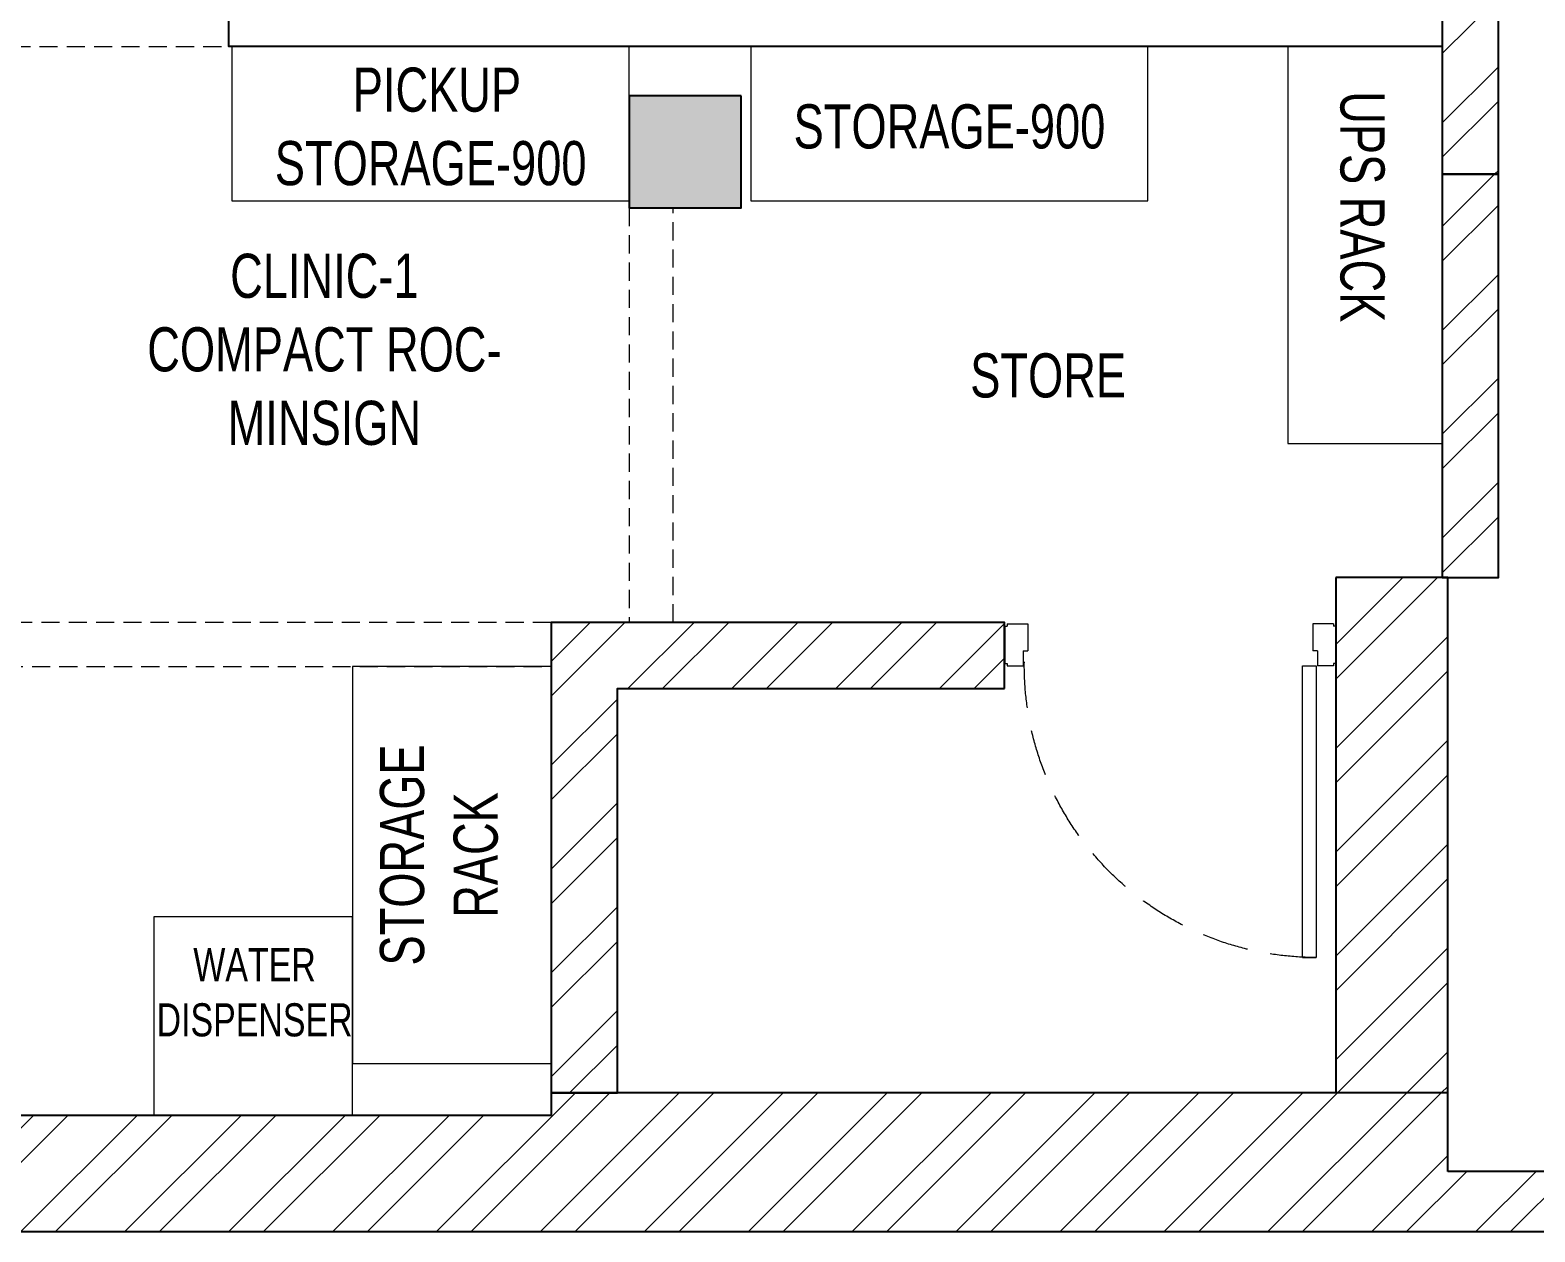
# Model space of a CAD drawing. Header units: feet. Extents: x 2649235 to 2667589, y -5717967 to -5712435.
# Drawn here: x 2660988 to 2664398, y -5717967 to -5715242 of the extents above; entities that cross this region are included whole.
import ezdxf

# ---------------------------------------------------------------- set-up
doc = ezdxf.new("R2010")
doc.units = ezdxf.units.FT
doc.header["$LTSCALE"] = 33
doc.header["$MEASUREMENT"] = 0
doc.linetypes.add('a_p6_plan_L18$0$HIDDEN', pattern=[0.375, 0.25, -0.125])
doc.linetypes.add('HIDDEN2', pattern=[4.7625, 3.175, -1.5875])
doc.layers.add('A-WALL', color=1, linetype='Continuous')
doc.layers.add('column', color=10, linetype='Continuous')
for name, color, linetype, lineweight in [('A-WALL HATCH', 251, 'Continuous', 0), ('column hatch', 5, 'Continuous', 0), ('Door', 2, 'Continuous', 13), ('LENS-CURTAIN', 5, 'a_p6_plan_L18$0$HIDDEN', 9), ('LENS-DOOR', 34, 'Continuous', 20), ('LENS-PARTITION', 21, 'Continuous', 25), ('LENS-TEXT', 31, 'Continuous', 5), ('LENS_DIMENSION', 193, 'Continuous', 0), ('LENS_TEXT', 31, 'Continuous', 5), ('LK-FF&E WALL', 1, 'Continuous', 9)]:
    doc.layers.add(name, color=color, linetype=linetype, lineweight=lineweight)
doc.styles.add('LK TXT', font='GILC____.TTF', dxfattribs={"height": 100})
doc.styles.get("Standard").update_dxf_attribs({"font": 'GILC____.TTF'})
pattern_1 = [(45, (-3590091.93, 5459267.42), (-117.733279, 117.733279), []), (45, (-3590013.44, 5459267.42), (-117.733279, 117.733279), [])]

# ---------------------------------------------------------------- blocks, each defined once
blk = doc.blocks.new('*U39')
at = {"layer": 'LENS-DOOR'}
for p, q in [((548121.7, 1779235.3), (548121.7, 1778573.8)), ((548121.7, 1779235.3), (548153, 1779235.3)), ((548153, 1778573.8), (548153, 1779235.3)), ((547447.3, 1778568.6), (547452.5, 1778568.6)), ((547447.3, 1778484.1), (547447.3, 1778568.6)), ((547452.5, 1778573.8), (547488.9, 1778573.8)), ((547452.5, 1778568.6), (547452.5, 1778573.8)), ((547488.9, 1778539.9), (547488.9, 1778573.8)), ((548121.7, 1778573.8), (548153, 1778573.8)), ((548192.1, 1778573.8), (548155.6, 1778573.8)), ((548155.6, 1778539.9), (548155.6, 1778573.8)), ((548192.1, 1778568.6), (548192.1, 1778573.8)), ((548197.3, 1778568.6), (548192.1, 1778568.6)), ((548197.3, 1778484.1), (548197.3, 1778568.6)), ((547488.9, 1778539.9), (547499.3, 1778539.9)), ((547499.3, 1778478.9), (547499.3, 1778539.9)), ((548145.2, 1778478.9), (548145.2, 1778539.9)), ((548155.6, 1778539.9), (548145.2, 1778539.9)), ((547447.3, 1778484.1), (547452.5, 1778484.1)), ((547452.5, 1778478.9), (547452.5, 1778484.1)), ((547452.5, 1778478.9), (547499.3, 1778478.9)), ((548192.1, 1778478.9), (548145.2, 1778478.9)), ((548192.1, 1778478.9), (548192.1, 1778484.1)), ((548197.3, 1778484.1), (548192.1, 1778484.1))]:
    blk.add_line(p, q, dxfattribs=at)
at = {"layer": 'LENS-DOOR', "color": 7, "linetype": 'HIDDEN2'}
blk.add_ellipse((548153, 1778573.8), major_axis=(-661.5, 0), ratio=1, start_param=-1.570791, end_param=0.051209, dxfattribs=at)
blk = doc.blocks.new('A$C5cfb5471')
at = {"layer": 'A-WALL HATCH'}
h = blk.add_hatch(dxfattribs=at)
h.set_pattern_fill('ANSI32', color=256, scale=444)
h.set_pattern_definition(pattern_1)
h.paths.add_polyline_path([(-4050.1, 5268.1), (-3401.2, 5268.1), (-3401.2, 2397.9), (-3274.2, 2397.9), (-3274.2, 5268.1), (-150, 5268.1), (-150, 1407.3), (-2359.8, 1407.3), (-2359.8, 1280.3), (-150, 1280.3), (-150, 137.3), (-3388.5, 137.3), (-3388.5, 315.1), (-5420.5, 315.1), (-5420.5, 264.3), (-11545.9, 264.3), (-11545.9, 0), (0, 0), (0, 5532.4), (-11545.9, 5532.4), (-11545.9, 5268.1), (-5345.5, 5268.1), (-5345.5, 4912.5), (-5091.5, 4912.5), (-5091.5, 5293.5), (-4050.1, 5293.5)])
h = blk.add_hatch(dxfattribs=at)
h.set_pattern_fill('ANSI32', color=256, scale=444)
h.set_pattern_definition(pattern_1)
h.paths.add_polyline_path([(-3401.2, 1483.5), (-3274.2, 1483.5), (-3274.2, 2397.9), (-3401.2, 2397.9)])
h = blk.add_hatch(dxfattribs=at)
h.set_pattern_fill('ANSI32', color=256, scale=444)
h.set_pattern_definition(pattern_1)
h.paths.add_polyline_path([(-3388.5, 315.1), (-3388.5, 1483.5), (-3642.5, 1483.5), (-3642.5, 1331.1), (-3642.5, 315.1)])
h = blk.add_hatch(dxfattribs=at)
h.set_pattern_fill('ANSI32', color=256, scale=444)
h.paths.add_polyline_path([(-4392.9, 1231.9), (-4392.9, 1381.9), (-5420.5, 1381.9), (-5420.5, 315.1), (-5270.5, 315.1), (-5270.5, 1231.9)])
at = {"layer": 'column hatch'}
h = blk.add_hatch(color=251, dxfattribs=at)
h.dxf.hatch_style = 1
h.paths.add_polyline_path([(-14970.9, 0), (-14970.9, 264.3), (-15224.9, 264.3), (-15224.9, 0)])
h.paths.add_polyline_path([(-14996.3, 5268.1), (-14996.3, 5532.4), (-15250.3, 5532.4), (-15250.3, 5268.1)])
h.paths.add_polyline_path([(-11545.9, 0), (-11545.9, 264.3), (-11795.9, 264.3), (-11795.9, 0)])
h.paths.add_polyline_path([(-4989.9, 2321.7), (-4989.9, 2575.7), (-5243.9, 2575.7), (-5243.9, 2321.7)])
at = {"layer": 'A-WALL'}
for p, q in [((-3401.2, 5268.1), (-3401.2, 2397.9)), ((-3274.2, 2397.9), (-3274.2, 5268.1)), ((-3401.2, 2397.9), (-3274.2, 2397.9)), ((-3388.5, 1483.5), (-3642.5, 1483.5)), ((-3642.5, 1483.5), (-3642.5, 1331.1)), ((-3388.5, 137.3), (-3388.5, 1483.5)), ((-3388.5, 137.3), (-3388.5, 1407.3)), ((-3642.5, 1331.1), (-3642.5, 315.1)), ((-3388.5, 315.1), (-5420.5, 315.1)), ((-5420.5, 315.1), (-5420.5, 264.3)), ((-5420.5, 264.3), (-11795.9, 264.3)), ((-150, 137.3), (-3388.5, 137.3)), ((0, 0), (-18323.7, 0))]:
    blk.add_line(p, q, dxfattribs=at)
for points in [[(-3401.2, 1483.5), (-3274.2, 1483.5), (-3274.2, 2397.9), (-3401.2, 2397.9)], [(-4392.9, 1231.9), (-4392.9, 1381.9), (-5420.5, 1381.9), (-5420.5, 315.1), (-5270.5, 315.1), (-5270.5, 1231.9)]]:
    blk.add_lwpolyline(points, close=True, dxfattribs=at)
at = {"layer": 'column'}
blk.add_lwpolyline([(-4989.9, 2575.7), (-5243.9, 2575.7), (-5243.9, 2321.7), (-4989.9, 2321.7)], close=True, dxfattribs=at)
at = {"layer": 'LENS_DIMENSION'}
for points in [[(-5420.5, 315.1), (-5420.5, 1381.9), (-4429.9, 1381.9)], [(-5270.5, 315.1), (-5270.5, 1231.9), (-4429.9, 1231.9)]]:
    blk.add_lwpolyline(points, dxfattribs=at)
at = {"layer": 'Door', "xscale": -1, "rotation": 180}
blk.add_blockref('*U39', (-551839.8, 1779857.5), dxfattribs=at)

msp = doc.modelspace()

# ---------------------------------------------------------------- linework, layer by layer
at = {"layer": 'LENS-CURTAIN', "ltscale": 5}
for points in [[(2661437.7, -5715179.6), (2660637.7, -5715179.6), (2660637.7, -5715279.6), (2661437.7, -5715279.6)], [(2662445, -5716585.2), (2662445, -5715645.4), (2662345, -5715645.4), (2662345, -5716585.2)], [(2660187.7, -5716685.2), (2662168.4, -5716685.2), (2662168.4, -5716585.2), (2660187.7, -5716585.2)]]:
    msp.add_lwpolyline(points, close=True, dxfattribs=at)
at = {"layer": 'LENS-PARTITION'}
msp.add_lwpolyline([(2661437.7, -5715179.6), (2664187.7, -5715179.6), (2664187.7, -5715279.6), (2661437.7, -5715279.6)], close=True, dxfattribs=at)
at = {"layer": 'LK-FF&E WALL'}
for points in [[(2662345, -5715629.6), (2662345, -5715279.6), (2661445, -5715279.6), (2661445, -5715629.6)], [(2663520.6, -5715629.6), (2663520.6, -5715279.6), (2662620.6, -5715279.6), (2662620.6, -5715629.6)], [(2663837.7, -5716179.6), (2664187.7, -5716179.6), (2664187.7, -5715279.6), (2663837.7, -5715279.6)], [(2661718.4, -5716685.2), (2661718.4, -5717585.2), (2662168.4, -5717585.2), (2662168.4, -5716685.2)], [(2661268.4, -5717702.8), (2661718.4, -5717702.8), (2661718.4, -5717252.8), (2661268.4, -5717252.8)]]:
    msp.add_lwpolyline(points, close=True, dxfattribs=at)

# ---------------------------------------------------------------- block references
at = {"layer": 'LENS_DIMENSION'}
msp.add_blockref('A$C5cfb5471', (2667588.9, -5717967.1), dxfattribs=at)

# ---------------------------------------------------------------- texts
at = {"layer": 'LENS-TEXT', "color": 0, "linetype": 'Continuous', "ltscale": 3, "attachment_point": 5, "style": 'LK TXT'}
for s, width, gutter_width, insert, char_height in [(' PICKUP STORAGE-900', 634.904, 1, (2661895.4, -5715461.2), 100), ('STORAGE-900', 1099.487, 1, (2663071, -5715461.2), 100), ('WATER \\PDISPENSER', 264.162, 0.75, (2661496.4, -5717424.3), 75)]:
    msp.add_mtext_dynamic_manual_height_columns(s, width=width, gutter_width=gutter_width, heights=[0], dxfattribs=dict(at, insert=insert, char_height=char_height))
at = {"layer": 'LENS-TEXT', "color": 0, "linetype": 'Continuous', "ltscale": 3, "char_height": 100, "attachment_point": 5, "style": 'LK TXT'}
for s, insert, rotation in [('UPS RACK', (2664006.2, -5715642.8), 270), ('STORAGE \\PRACK', (2661914.6, -5717112.5), 90)]:
    msp.add_mtext_dynamic_manual_height_columns(s, width=1099.487, gutter_width=1, heights=[0], dxfattribs=dict(at, insert=insert, rotation=rotation))
at = {"layer": 'LENS_TEXT', "linetype": 'Continuous', "ltscale": 3, "char_height": 100, "attachment_point": 5}
for s, insert in [('CLINIC-1 COMPACT ROC- MINSIGN', (2661654.6, -5715966.7)), ('STORE', (2663294.6, -5716025.8))]:
    msp.add_mtext_dynamic_manual_height_columns(s, width=917.62, gutter_width=1, heights=[0], dxfattribs=dict(at, insert=insert))

doc.saveas('drawing.dxf')
